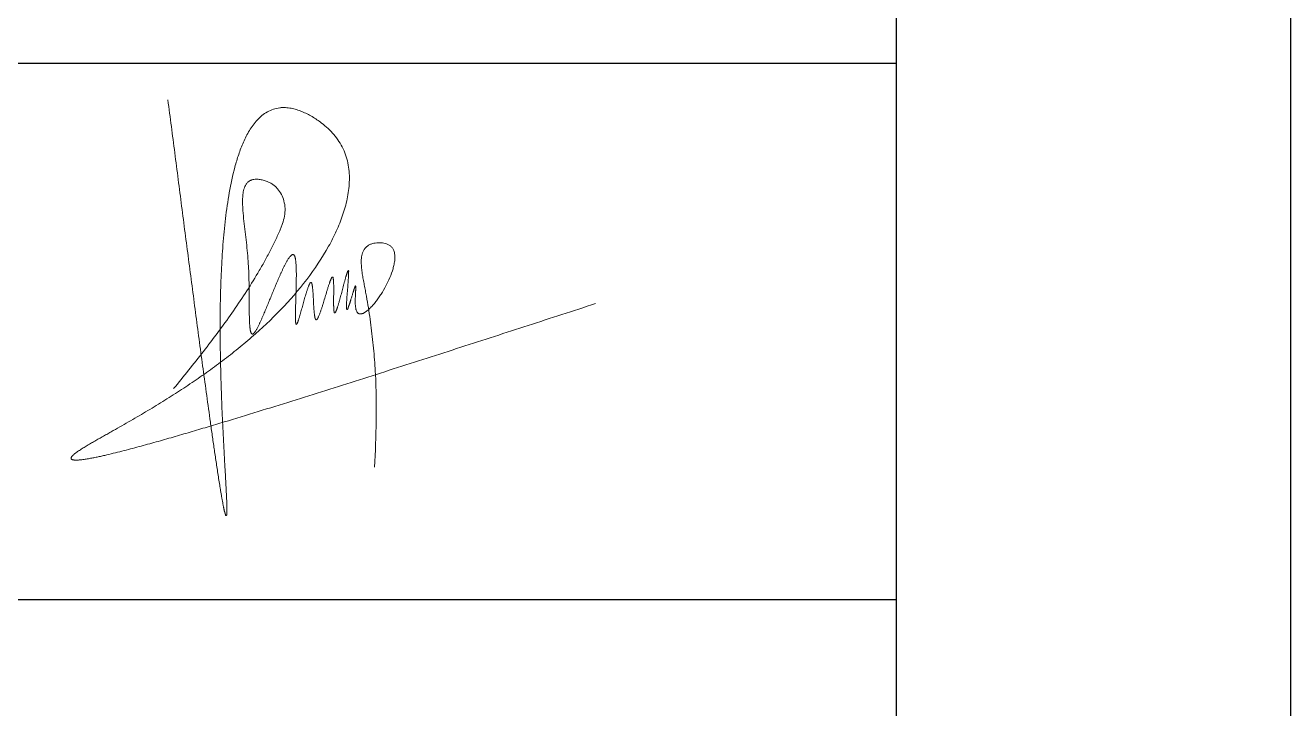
# Model space of a CAD drawing. Header units: millimetres. Extents: x 886808 to 1650903, y -1008069 to 230892.
# Drawn here: x 1071224 to 1074864, y -366545 to -364580 of the extents above; entities that cross this region are included whole.
import ezdxf

# ---------------------------------------------------------------- set-up
doc = ezdxf.new("R2010")
doc.units = ezdxf.units.MM
doc.layers.add('A-Wall', color=113, linetype='Continuous', lineweight=30)
doc.layers.add('G-ANNO-TTLB', color=6, linetype='Continuous', lineweight=18)
doc.layers.add('CUA', color=75, linetype='Continuous')
doc.layers.add('TUONG', color=1, linetype='Continuous')

msp = doc.modelspace()

# ---------------------------------------------------------------- linework, layer by layer
at = {"layer": 'A-Wall', "linetype": 'Continuous', "transparency": 33554636}
msp.add_line((1073729.1, -332639.1), (1073729.1, -377725), dxfattribs=at)
at = {"layer": 'CUA', "color": 4, "transparency": 33554636}
for p, q in [((1061942, -364689.3), (1073729.1, -364689.3)), ((1061942, -366230.5), (1073729.1, -366230.5))]:
    msp.add_line(p, q, dxfattribs=at)
at = {"layer": 'Defpoints', "transparency": 33554636}
msp.add_lwpolyline([(1007896.1, -378860), (1074864.1, -378860), (1074864.1, -331504.1), (1007896.1, -331504.1)], close=True, dxfattribs=at)
at = {"layer": 'G-ANNO-TTLB', "lineweight": 9, "transparency": 33554636}
for points, knots in [([(1071634.6, -364794.3), (1071641.2, -364845.3), (1071654.4, -364947.2), (1071674.1, -365100.1), (1071694, -365253), (1071710.7, -365380.4), (1071724.3, -365482.3), (1071734.5, -365558.7), (1071744.9, -365635.1), (1071753.7, -365698.7), (1071760.8, -365749.6), (1071766.3, -365787.8), (1071770.9, -365819.5), (1071774.7, -365845), (1071777.6, -365864), (1071780.6, -365883), (1071783.1, -365898.9), (1071785.2, -365911.6), (1071786.7, -365921.1), (1071788.4, -365930.6), (1071790, -365940.1), (1071791.4, -365948), (1071792.6, -365954.3), (1071793.5, -365959), (1071794.3, -365962.9), (1071795, -365966.1), (1071795.4, -365968.5), (1071795.9, -365970.9), (1071796.4, -365973.3), (1071796.9, -365975.6), (1071797.4, -365977.5), (1071797.9, -365979), (1071798.3, -365980.1), (1071798.6, -365981.2), (1071799, -365982.4), (1071799.3, -365983.5), (1071799.6, -365984.5), (1071799.7, -365985.3), (1071799.8, -365985.7), (1071799.9, -365986.1), (1071800, -365986.7), (1071800.1, -365987.3), (1071800.3, -365988), (1071800.5, -365988.5), (1071800.8, -365988.9), (1071801, -365989.2), (1071801.3, -365989.4), (1071801.6, -365989.5), (1071802, -365989.7), (1071802.4, -365989.7), (1071802.8, -365989.7), (1071803, -365989.6), (1071803.2, -365989.4), (1071803.4, -365989.1), (1071803.5, -365988.7), (1071803.6, -365988), (1071803.7, -365987.3), (1071803.7, -365986.6), (1071803.7, -365986.1), (1071803.7, -365985.7), (1071803.7, -365985.1), (1071803.7, -365984.4), (1071803.7, -365983.5), (1071803.8, -365982.5), (1071803.9, -365981), (1071804.1, -365979.2), (1071804.3, -365977), (1071804.3, -365974.6), (1071804.3, -365972.1), (1071804.3, -365969.7), (1071804.2, -365967.2), (1071804.2, -365964), (1071804.1, -365960), (1071803.9, -365953.8), (1071803.7, -365946), (1071803.3, -365936.5), (1071802.7, -365923.9), (1071801.9, -365908.3), (1071800.9, -365889.4), (1071799.8, -365870.6), (1071798.4, -365845.5), (1071796.7, -365814.1), (1071794.6, -365776.5), (1071792.7, -365738.8), (1071791, -365701.1), (1071788.9, -365650.9), (1071786.8, -365588.1), (1071785.2, -365512.6), (1071784.7, -365437.2), (1071785.5, -365361.8), (1071788, -365286.4), (1071792.5, -365211.1), (1071799.7, -365136), (1071810.3, -365061.3), (1071823.4, -364999.7), (1071837.7, -364951.5), (1071851.2, -364916.2), (1071868.2, -364882.4), (1071890.3, -364851.6), (1071914.7, -364831.1), (1071937.9, -364820.9), (1071951.6, -364817.9), (1071960.6, -364817), (1071966, -364816.7), (1071975.6, -364816.8), (1071989.1, -364818.4), (1072005, -364822.4), (1072020.4, -364828), (1072035.2, -364834.8), (1072054.3, -364845.3), (1072074.6, -364859.1), (1072095.4, -364876.7), (1072112.5, -364894.3), (1072127.2, -364913.8), (1072143.2, -364942.4), (1072155.3, -364981.7), (1072158, -365030.8), (1072151.4, -365079.5), (1072138.1, -365126.6), (1072119.7, -365172), (1072087.5, -365235.2), (1072035.7, -365312.6), (1071960.1, -365399.3), (1071890.3, -365464.9), (1071831.5, -365514), (1071786.1, -365549.2), (1071739.6, -365583), (1071692.3, -365615.5), (1071644.1, -365646.8), (1071603.4, -365672), (1071570.6, -365691.7), (1071545.8, -365706.2), (1071521, -365720.6), (1071496, -365734.9), (1071475.2, -365746.6), (1071458.5, -365756.1), (1071446, -365763.1), (1071433.5, -365770.2), (1071421.1, -365777.3), (1071410.7, -365783.3), (1071402.5, -365788.2), (1071394.7, -365792.8), (1071387.3, -365797.4), (1071380.1, -365802.1), (1071374.8, -365805.6), (1071370.5, -365808.7), (1071367.2, -365811.3), (1071364.7, -365813.4), (1071362.7, -365815.1), (1071361.2, -365816.6), (1071360.1, -365817.7), (1071359, -365818.9), (1071358.1, -365820.2), (1071357.2, -365821.5), (1071356.5, -365822.8), (1071356.2, -365823.8), (1071356.1, -365824.5), (1071356.1, -365825), (1071356.2, -365825.5), (1071356.5, -365826.4), (1071357.3, -365827.6), (1071358.6, -365828.5), (1071359.8, -365829), (1071360.9, -365829.3), (1071361.9, -365829.5), (1071363.3, -365829.7), (1071364.8, -365829.9), (1071366.4, -365830.1), (1071368.5, -365830.2), (1071371.2, -365830.2), (1071374.4, -365830.1), (1071377.6, -365829.9), (1071380.7, -365829.7), (1071385, -365829.3), (1071390.2, -365828.6), (1071396.5, -365827.7), (1071402.8, -365826.7), (1071409.1, -365825.6), (1071417.5, -365824.1), (1071427.9, -365822), (1071440.3, -365819.4), (1071456.9, -365815.6), (1071477.6, -365810.7), (1071502.3, -365804.5), (1071527, -365798.1), (1071559.8, -365789.3), (1071600.7, -365778), (1071649.8, -365764), (1071698.7, -365749.7), (1071747.6, -365735.2), (1071812.7, -365715.7), (1071893.9, -365690.8), (1071991.3, -365660.6), (1072088.5, -365630), (1072185.7, -365599.2), (1072315.2, -365557.9), (1072477, -365505.9), (1072671, -365443.1), (1072800.3, -365401.2), (1072864.9, -365380.2)], [0, 0, 0, 0, 1.008032, 2.016064, 3.024096, 4.032127, 4.536143, 5.040159, 5.544175, 6.048191, 6.300199, 6.552207, 6.804215, 6.930219, 7.056223, 7.182227, 7.308231, 7.371233, 7.434235, 7.497237, 7.560239, 7.623241, 7.654742, 7.686243, 7.717744, 7.733494, 7.749245, 7.764995, 7.780746, 7.796496, 7.812247, 7.820122, 7.827997, 7.835873, 7.843748, 7.851623, 7.859498, 7.863436, 7.865405, 7.867374, 7.871311, 7.875249, 7.879186, 7.883124, 7.887062, 7.889031, 7.890999, 7.892968, 7.894937, 7.898875, 7.900843, 7.902812, 7.904781, 7.90675, 7.910687, 7.914625, 7.918563, 7.9225, 7.924469, 7.926438, 7.930376, 7.934313, 7.938251, 7.946126, 7.954001, 7.969752, 7.985502, 8.001253, 8.017003, 8.032754, 8.048504, 8.064255, 8.095078, 8.125902, 8.187549, 8.249197, 8.310844, 8.434139, 8.557433, 8.680728, 8.804022, 9.050612, 9.297201, 9.54379, 9.790379, 10.036968, 10.530147, 11.023325, 11.516504, 12.009682, 12.50286, 12.996039, 13.489217, 13.982396, 14.475574, 14.722163, 14.968752, 15.215342, 15.461931, 15.70852, 15.831815, 15.955109, 15.981789, 16.008468, 16.061827, 16.168545, 16.275263, 16.381981, 16.488699, 16.595417, 16.808853, 16.968639, 17.128424, 17.28821, 17.447996, 17.767568, 18.08714, 18.406711, 18.726283, 19.045855, 19.365426, 20.116469, 20.867512, 21.618554, 21.994075, 22.369597, 22.745118, 23.120639, 23.49616, 23.871682, 24.059442, 24.247203, 24.434964, 24.622724, 24.810485, 24.904365, 24.998245, 25.092126, 25.186006, 25.279886, 25.326827, 25.373767, 25.457087, 25.498748, 25.540408, 25.582069, 25.602899, 25.623729, 25.644559, 25.654974, 25.665389, 25.675805, 25.68622, 25.696635, 25.70705, 25.712257, 25.717465, 25.720069, 25.722672, 25.72788, 25.738295, 25.74871, 25.759125, 25.764333, 25.76954, 25.779955, 25.790371, 25.800786, 25.811201, 25.832031, 25.852861, 25.873691, 25.894522, 25.915352, 25.957012, 25.998673, 26.040333, 26.081993, 26.123654, 26.206974, 26.290295, 26.373616, 26.540258, 26.706899, 26.873541, 27.040182, 27.373465, 27.706748, 28.040031, 28.373315, 28.706598, 29.373164, 30.03973, 30.706296, 31.372862, 32.039429, 33.372561, 34.705693, 36.038826, 36.038826, 36.038826, 36.038826]), ([(1071651.1, -365624.8), (1071679.8, -365589.3), (1071737.3, -365518.1), (1071806.1, -365426.8), (1071857.5, -365351.1), (1071887.7, -365302.6), (1071910.4, -365262.9), (1071926.7, -365232.7), (1071939.5, -365207.2), (1071949.4, -365186.5), (1071955, -365174.5), (1071958.6, -365165.8), (1071961.4, -365158.9), (1071965.8, -365146.8), (1071970.6, -365128.9), (1071972.5, -365106.7), (1071969.1, -365085.4), (1071961.6, -365066.1), (1071952.4, -365052.4), (1071943.1, -365042.9), (1071935.3, -365036.9), (1071926.7, -365031.9), (1071916.9, -365027.8), (1071906.1, -365024.6), (1071896.2, -365023), (1071888.2, -365022.7), (1071882.2, -365023.1), (1071877.3, -365024.2), (1071873.5, -365025.6), (1071869.3, -365027.5), (1071864.3, -365031.1), (1071859.3, -365037.1), (1071855.7, -365044), (1071852.3, -365053.7), (1071850.1, -365066.5), (1071849.3, -365081.9), (1071849.5, -365097.3), (1071850.7, -365117.9), (1071853.2, -365143.5), (1071856.9, -365174.2), (1071860.5, -365204.9), (1071863.7, -365235.6), (1071866, -365265), (1071867.3, -365293), (1071868, -365319.7), (1071868.3, -365341.9), (1071868.4, -365359.7), (1071868.5, -365373.1), (1071868.6, -365386.4), (1071868.6, -365399.8), (1071868.8, -365413.1), (1071869, -365424.2), (1071869.4, -365433.1), (1071869.7, -365438.6), (1071870, -365443.1), (1071870.3, -365446.4), (1071870.6, -365449.7), (1071871, -365453), (1071871.4, -365455.8), (1071871.9, -365458), (1071872.2, -365459.6), (1071872.7, -365461.2), (1071873.1, -365462.5), (1071873.5, -365463.6), (1071873.9, -365464.6), (1071874.6, -365465.8), (1071875.5, -365466.9), (1071876.5, -365467.5), (1071877.3, -365467.8), (1071878.1, -365467.8), (1071878.9, -365467.6), (1071879.7, -365467.3), (1071880.7, -365466.7), (1071881.5, -365465.9), (1071882.3, -365465.1), (1071883, -365464.3), (1071883.9, -365463.2), (1071885, -365461.8), (1071886.1, -365460.2), (1071887.6, -365458), (1071889.3, -365455.1), (1071891.3, -365451.5), (1071893.1, -365447.9), (1071895, -365444.3), (1071897.4, -365439.4), (1071900.2, -365433.3), (1071903.6, -365425.9), (1071906.9, -365418.5), (1071910.1, -365411), (1071914.3, -365401.1), (1071919.5, -365388.6), (1071925.7, -365373.6), (1071931.9, -365358.6), (1071938, -365343.6), (1071944.3, -365328.6), (1071950.6, -365313.6), (1071956, -365301.2), (1071960.4, -365291.4), (1071963.8, -365284), (1071967.3, -365276.7), (1071971, -365269.4), (1071974.1, -365263.4), (1071976.8, -365258.7), (1071978.8, -365255.2), (1071981, -365251.8), (1071983.3, -365248.4), (1071985.3, -365245.7), (1071987.1, -365243.7), (1071988.5, -365242.2), (1071989.8, -365241.1), (1071990.9, -365240.4), (1071991.8, -365239.8), (1071992.6, -365239.5), (1071993.3, -365239.3), (1071993.8, -365239.3), (1071994.3, -365239.3), (1071995, -365239.3), (1071995.8, -365239.6), (1071996.7, -365240.1), (1071997.5, -365240.8), (1071998.1, -365241.6), (1071998.6, -365242.5), (1071999.1, -365243.4), (1071999.6, -365244.7), (1072000.1, -365246.1), (1072000.6, -365247.8), (1072001.1, -365249.8), (1072001.6, -365252.4), (1072002.1, -365255.5), (1072002.6, -365259.6), (1072003.1, -365264.9), (1072003.5, -365271.1), (1072003.8, -365277.4), (1072003.9, -365283.7), (1072004, -365289.9), (1072004.1, -365298.3), (1072004, -365308.8), (1072003.8, -365325.5), (1072003.3, -365342.3), (1072002.8, -365359), (1072002.4, -365371.5), (1072002.1, -365382), (1072001.8, -365390.4), (1072001.6, -365396.7), (1072001.5, -365402.9), (1072001.4, -365409.2), (1072001.4, -365415.5), (1072001.4, -365420.7), (1072001.5, -365424.4), (1072001.5, -365426.5), (1072001.6, -365428.1), (1072001.6, -365429.7), (1072001.7, -365431), (1072001.8, -365432), (1072002, -365433), (1072002.1, -365433.9), (1072002.3, -365435), (1072002.4, -365435.6), (1072002.4, -365436.2), (1072002.5, -365436.6), (1072002.5, -365437), (1072002.6, -365437.6), (1072002.7, -365438.3), (1072002.9, -365439.1), (1072003.4, -365439.7), (1072004.1, -365439.9), (1072004.6, -365439.9), (1072004.8, -365439.8), (1072005.1, -365439.7), (1072005.3, -365439.6), (1072005.6, -365439.3), (1072005.8, -365439), (1072006.1, -365438.5), (1072006.3, -365438), (1072006.5, -365437.4), (1072006.7, -365436.9), (1072007, -365436.2), (1072007.3, -365435.5), (1072007.6, -365434.7), (1072008, -365433.8), (1072008.4, -365432.9), (1072008.7, -365432.1), (1072009.2, -365430.9), (1072009.8, -365429.3), (1072010.6, -365426.8), (1072011.6, -365423.5), (1072012.7, -365419.6), (1072013.9, -365415.8), (1072015.4, -365410.7), (1072017.2, -365404.2), (1072019.3, -365396.5), (1072021.4, -365388.7), (1072023.5, -365381), (1072025.7, -365373.3), (1072027.8, -365365.5), (1072030.1, -365357.8), (1072032, -365351.4), (1072033.6, -365346.3), (1072034.8, -365342.5), (1072036.1, -365338.7), (1072037.4, -365334.8), (1072038.5, -365331.7), (1072039.6, -365329.3), (1072040.4, -365327.5), (1072041.1, -365326), (1072041.7, -365324.8), (1072042.1, -365324), (1072042.3, -365323.3), (1072042.6, -365322.7), (1072043, -365321.9), (1072043.5, -365321.1), (1072043.9, -365320.6), (1072044.3, -365320.3), (1072044.7, -365320.1), (1072045.4, -365319.9), (1072046.3, -365319.8), (1072047.3, -365320), (1072048, -365320.7), (1072048.4, -365321.6), (1072048.7, -365322.7), (1072048.9, -365323.8), (1072049.1, -365324.8), (1072049.3, -365325.7), (1072049.5, -365326.9), (1072049.8, -365328.3), (1072050.1, -365329.9), (1072050.5, -365332.1), (1072050.8, -365335), (1072051.1, -365338.5), (1072051.4, -365342), (1072051.7, -365345.5), (1072052, -365348.9), (1072052.3, -365353.6), (1072052.6, -365359.4), (1072053, -365366.3), (1072053.3, -365373.3), (1072053.7, -365380.2), (1072054, -365387.2), (1072054.5, -365394.1), (1072054.9, -365399.9), (1072055.3, -365404.5), (1072055.6, -365408), (1072056, -365411.5), (1072056.5, -365414.4), (1072056.8, -365416.7), (1072057.1, -365418.3), (1072057.4, -365419.9), (1072057.8, -365421.3), (1072058.1, -365422.4), (1072058.4, -365423.3), (1072058.7, -365424.2), (1072059.1, -365425.1), (1072059.6, -365425.8), (1072059.9, -365426.3), (1072060.2, -365426.5), (1072060.5, -365426.7), (1072060.8, -365426.7), (1072061, -365426.8), (1072061.3, -365426.7), (1072061.9, -365426.6), (1072062.6, -365426.2), (1072063.6, -365425.4), (1072064.7, -365424.2), (1072065.4, -365423), (1072065.9, -365422), (1072066.3, -365421.2), (1072066.7, -365420.3), (1072067.3, -365419), (1072068.3, -365416.7), (1072069.8, -365413.5), (1072071.4, -365409.5), (1072072.8, -365405.5), (1072074.2, -365401.5), (1072075.6, -365397.5), (1072076.9, -365393.4), (1072078.7, -365388), (1072080.8, -365381.2), (1072083.3, -365373.1), (1072085.7, -365364.9), (1072088.2, -365356.8), (1072090.6, -365348.6), (1072092.7, -365341.8), (1072094.4, -365336.4), (1072095.7, -365332.4), (1072097, -365328.3), (1072098.3, -365324.2), (1072099.4, -365320.9), (1072100.4, -365318.2), (1072101.2, -365316.2), (1072102, -365314.3), (1072102.7, -365312.7), (1072103.3, -365311.4), (1072103.7, -365310.4), (1072104, -365309.6), (1072104.3, -365308.9), (1072104.5, -365308.2), (1072104.8, -365307.3), (1072105.3, -365306.3), (1072105.9, -365305.4), (1072107, -365304.5), (1072108.7, -365304), (1072109.6, -365304.8), (1072109.9, -365305.9), (1072110.1, -365306.9), (1072110.1, -365307.8), (1072110.2, -365308.4), (1072110.3, -365309), (1072110.4, -365309.8), (1072110.5, -365311.1), (1072110.7, -365312.8), (1072110.9, -365314.6), (1072111.1, -365316.3), (1072111.2, -365317.9), (1072111.3, -365319.6), (1072111.3, -365321.8), (1072111.4, -365324.7), (1072111.5, -365328.1), (1072111.5, -365331.4), (1072111.5, -365335.8), (1072111.5, -365341.4), (1072111.5, -365348), (1072111.4, -365354.7), (1072111.4, -365361.4), (1072111.3, -365368.1), (1072111.3, -365374.7), (1072111.3, -365380.2), (1072111.4, -365384.7), (1072111.4, -365388.1), (1072111.5, -365391.5), (1072111.6, -365394.3), (1072111.8, -365396.5), (1072111.9, -365398), (1072112, -365399.5), (1072112.2, -365400.8), (1072112.3, -365401.9), (1072112.5, -365402.8), (1072112.6, -365403.6), (1072112.7, -365404.3), (1072112.8, -365405), (1072113, -365405.8), (1072113.3, -365406.6), (1072113.6, -365407), (1072113.8, -365407.1), (1072114, -365407.2), (1072114.2, -365407.2), (1072114.5, -365407.2), (1072114.9, -365407), (1072115.4, -365406.7), (1072116.3, -365405.9), (1072117.2, -365404.8), (1072117.7, -365403.5), (1072118.1, -365402.5), (1072118.4, -365401.7), (1072118.6, -365401), (1072119, -365399.9), (1072119.7, -365398.1), (1072120.5, -365395.9), (1072121.4, -365393.5), (1072122.4, -365390.9), (1072123.4, -365387.6), (1072124.6, -365383.7), (1072125.8, -365379.7), (1072126.9, -365375.7), (1072128.5, -365370.4), (1072130.3, -365363.8), (1072132.5, -365355.8), (1072134.6, -365347.7), (1072136.7, -365339.7), (1072138.9, -365331.7), (1072140.6, -365325), (1072142, -365319.7), (1072143.1, -365315.7), (1072144.3, -365311.7), (1072145.4, -365307.7), (1072146.2, -365304.3), (1072147, -365301.7), (1072147.6, -365299.7), (1072148.1, -365298), (1072148.5, -365296.8), (1072149, -365295.5), (1072149.6, -365293.9), (1072150.3, -365292), (1072150.8, -365290.3), (1072151, -365288.8), (1072151.2, -365287.9), (1072151.5, -365287.2), (1072151.7, -365286.8), (1072152, -365286.3), (1072152.3, -365286.1), (1072152.6, -365285.9), (1072153, -365285.7), (1072153.4, -365285.5), (1072153.9, -365285.5), (1072154.3, -365285.7), (1072154.5, -365286), (1072154.6, -365286.5), (1072154.6, -365287), (1072154.6, -365287.9), (1072154.5, -365288.8), (1072154.4, -365289.7), (1072154.3, -365290.6), (1072154.2, -365291.6), (1072154.2, -365292.7), (1072154.2, -365293.7), (1072154.2, -365294.9), (1072154.3, -365296.1), (1072154.3, -365297.4), (1072154.3, -365298.7), (1072154.3, -365300.4), (1072154.1, -365303), (1072153.8, -365306.2), (1072153.6, -365309.9), (1072153.3, -365313.4), (1072153, -365318.2), (1072152.5, -365324.1), (1072151.8, -365333.7), (1072151, -365343.3), (1072150.2, -365352.9), (1072149.7, -365360.1), (1072149.3, -365366), (1072149, -365370.8), (1072148.8, -365374.4), (1072148.6, -365378.1), (1072148.4, -365381.2), (1072148.4, -365383.5), (1072148.4, -365385.2), (1072148.5, -365386.8), (1072148.6, -365388.5), (1072148.6, -365390), (1072148.6, -365391.3), (1072148.6, -365392.2), (1072148.5, -365392.9), (1072148.4, -365393.7), (1072148.4, -365394.6), (1072148.4, -365395.7), (1072148.6, -365396.3), (1072148.9, -365396.7), (1072149.4, -365396.9), (1072150.2, -365397), (1072150.9, -365396.7), (1072151.4, -365396.4), (1072151.9, -365396), (1072152.3, -365395.4), (1072152.6, -365394.5), (1072152.9, -365393.6), (1072153.1, -365392.8), (1072153.2, -365392.1), (1072153.4, -365391.5), (1072153.6, -365390.7), (1072153.8, -365389.8), (1072154.2, -365388.6), (1072154.7, -365387.3), (1072155.4, -365385.6), (1072156.1, -365384), (1072156.7, -365382.4), (1072157.3, -365380.7), (1072157.9, -365378.8), (1072158.5, -365376.8), (1072159.2, -365374.5), (1072159.9, -365372.3), (1072160.7, -365369.3), (1072161.9, -365365.6), (1072163.2, -365361.2), (1072164.6, -365356.9), (1072165.9, -365352.5), (1072167, -365348.6), (1072168, -365345.5), (1072168.7, -365343.3), (1072169.3, -365341.1), (1072170, -365339.1), (1072170.6, -365337.6), (1072171.1, -365336.3), (1072171.5, -365335.3), (1072171.9, -365334.1), (1072172.3, -365332.9), (1072172.6, -365331.9), (1072172.8, -365331.1), (1072173.1, -365330.3), (1072173.4, -365329.7), (1072173.6, -365329.3), (1072173.8, -365329.1), (1072174, -365329), (1072174.1, -365329), (1072174.2, -365329.1), (1072174.3, -365329.2), (1072174.4, -365329.3), (1072174.6, -365329.6), (1072174.8, -365330.2), (1072175.1, -365331), (1072175.3, -365332.1), (1072175.3, -365333.2), (1072175.2, -365334.3), (1072175.1, -365335.3), (1072175, -365336), (1072174.9, -365336.7), (1072174.8, -365337.7), (1072174.7, -365339.2), (1072174.7, -365341.2), (1072174.7, -365343.5), (1072174.6, -365346.6), (1072174.4, -365350.4), (1072174.1, -365354.9), (1072173.9, -365359.3), (1072173.7, -365363.7), (1072173.6, -365368.1), (1072173.6, -365372.6), (1072173.6, -365378.5), (1072173.8, -365384.4), (1072174.4, -365390.3), (1072174.9, -365393.9), (1072175.5, -365396.8), (1072176.3, -365399.7), (1072177.3, -365402.4), (1072178.8, -365405), (1072180.3, -365406.8), (1072181.7, -365408), (1072182.9, -365408.8), (1072184.3, -365409.4), (1072186.1, -365409.9), (1072188.3, -365410.1), (1072190.5, -365410), (1072192.5, -365409.5), (1072194.3, -365408.9), (1072196.4, -365408.1), (1072198.9, -365406.9), (1072201.8, -365405.2), (1072205.5, -365402.7), (1072209.9, -365399.2), (1072216.5, -365393.2), (1072224.2, -365385.1), (1072232.7, -365374.7), (1072240.6, -365363.9), (1072250.6, -365349), (1072261.8, -365329.7), (1072273.5, -365305.5), (1072281.2, -365284.5), (1072285.5, -365267.2), (1072287.5, -365253.9), (1072287.7, -365240.5), (1072285.6, -365230.2), (1072282.5, -365223.7), (1072280.3, -365220.2), (1072277.6, -365217.1), (1072274.5, -365214.3), (1072271.1, -365212), (1072266.2, -365209.5), (1072259.7, -365207.2), (1072251.6, -365205.6), (1072243.4, -365205), (1072235.2, -365205.4), (1072227.1, -365206.7), (1072219.2, -365208.9), (1072211.8, -365212.3), (1072205.2, -365217.1), (1072199.9, -365223.2), (1072195.9, -365230.3), (1072193.3, -365238), (1072191.7, -365246), (1072190.6, -365256.7), (1072190.8, -365270.2), (1072192.5, -365286.4), (1072195, -365302.3), (1072197.9, -365318.4), (1072201.1, -365334.7), (1072205.2, -365356.6), (1072211.9, -365395), (1072220, -365450.1), (1072227.2, -365516.6), (1072233.5, -365605.6), (1072234.8, -365717.1), (1072231.2, -365806.2), (1072229.3, -365850.7)], [0, 0, 0, 0, 0.896928, 1.793857, 2.242321, 2.690785, 2.915017, 3.139249, 3.363482, 3.475598, 3.587714, 3.623948, 3.660183, 3.732652, 3.87759, 4.022529, 4.167467, 4.296661, 4.425855, 4.490452, 4.555049, 4.619646, 4.684243, 4.762728, 4.841213, 4.880455, 4.919697, 4.95894, 4.978561, 4.998182, 5.048668, 5.099154, 5.14964, 5.200127, 5.301099, 5.402071, 5.503043, 5.604015, 5.805959, 6.007904, 6.209848, 6.411792, 6.613737, 6.788186, 6.962635, 7.137085, 7.224309, 7.311534, 7.398759, 7.485983, 7.573208, 7.660433, 7.704045, 7.747657, 7.769463, 7.79127, 7.813076, 7.834882, 7.856688, 7.867591, 7.878494, 7.889397, 7.9003, 7.905752, 7.911204, 7.922107, 7.93301, 7.938461, 7.943913, 7.949364, 7.954816, 7.960267, 7.965719, 7.976622, 7.982074, 7.987525, 7.998428, 8.009331, 8.022597, 8.035864, 8.062396, 8.088928, 8.11546, 8.141992, 8.168525, 8.221589, 8.274653, 8.327718, 8.380782, 8.433847, 8.539975, 8.646104, 8.752233, 8.858362, 8.964491, 9.070619, 9.176748, 9.229812, 9.282877, 9.335941, 9.389006, 9.44207, 9.468602, 9.495134, 9.521667, 9.548199, 9.574731, 9.587997, 9.601263, 9.614529, 9.621162, 9.627795, 9.634429, 9.637745, 9.641062, 9.644378, 9.647695, 9.654328, 9.660961, 9.667594, 9.674227, 9.68086, 9.687493, 9.694126, 9.707392, 9.717655, 9.727918, 9.748444, 9.76897, 9.789496, 9.830547, 9.871599, 9.912651, 9.953703, 9.994755, 10.035806, 10.11791, 10.200013, 10.364221, 10.446324, 10.528428, 10.610531, 10.651583, 10.692635, 10.733687, 10.774738, 10.81579, 10.856842, 10.877368, 10.887631, 10.897894, 10.908157, 10.91842, 10.923551, 10.928682, 10.938945, 10.944077, 10.949208, 10.951774, 10.95434, 10.956906, 10.959471, 10.964603, 10.969734, 10.974866, 10.979997, 10.982563, 10.983846, 10.985129, 10.987694, 10.99026, 10.992826, 10.995392, 11.000523, 11.003089, 11.005655, 11.010786, 11.015918, 11.021049, 11.027611, 11.034173, 11.040736, 11.047298, 11.060422, 11.073546, 11.099795, 11.126044, 11.152293, 11.178542, 11.231039, 11.283537, 11.336034, 11.388532, 11.441029, 11.493527, 11.546024, 11.598522, 11.62477, 11.651019, 11.677268, 11.703517, 11.729765, 11.74289, 11.756014, 11.769139, 11.775701, 11.782263, 11.785544, 11.788825, 11.795387, 11.801949, 11.805231, 11.808512, 11.811793, 11.815074, 11.821636, 11.828198, 11.83476, 11.841323, 11.847885, 11.854447, 11.861009, 11.866699, 11.872388, 11.883767, 11.895147, 11.906526, 11.929284, 11.952042, 11.9748, 11.997559, 12.020317, 12.043075, 12.088592, 12.134108, 12.179625, 12.225141, 12.270658, 12.316174, 12.361691, 12.384449, 12.407207, 12.429966, 12.452724, 12.464103, 12.475482, 12.486861, 12.49824, 12.50393, 12.50962, 12.515309, 12.520999, 12.526688, 12.529533, 12.532378, 12.535223, 12.536645, 12.538067, 12.540912, 12.543757, 12.549447, 12.555136, 12.566515, 12.577894, 12.583584, 12.589274, 12.596235, 12.603196, 12.617118, 12.644962, 12.672807, 12.700651, 12.728495, 12.75634, 12.784184, 12.812028, 12.867717, 12.923406, 12.979095, 13.034783, 13.090472, 13.146161, 13.174005, 13.20185, 13.229694, 13.257538, 13.285383, 13.299305, 13.313227, 13.327149, 13.341072, 13.348033, 13.354994, 13.361955, 13.365435, 13.368916, 13.375877, 13.382838, 13.389799, 13.39676, 13.410682, 13.417644, 13.424605, 13.431566, 13.435046, 13.438527, 13.442007, 13.445488, 13.452449, 13.466371, 13.480293, 13.491199, 13.502104, 13.51301, 13.523915, 13.545726, 13.567537, 13.589348, 13.611159, 13.65478, 13.698402, 13.742024, 13.785646, 13.829268, 13.872889, 13.916511, 13.938322, 13.960133, 13.981944, 14.003755, 14.01466, 14.025566, 14.036471, 14.047376, 14.052829, 14.058282, 14.063735, 14.066461, 14.069187, 14.07464, 14.080093, 14.082819, 14.085545, 14.086909, 14.088272, 14.090998, 14.093725, 14.096451, 14.101904, 14.112809, 14.123715, 14.129167, 14.13462, 14.140073, 14.145525, 14.156431, 14.178242, 14.191793, 14.205344, 14.232446, 14.259548, 14.28665, 14.313752, 14.340854, 14.395059, 14.449263, 14.503467, 14.557671, 14.611875, 14.66608, 14.693182, 14.720284, 14.747386, 14.774488, 14.80159, 14.815141, 14.828692, 14.842243, 14.849019, 14.855794, 14.869345, 14.882897, 14.896448, 14.903223, 14.909999, 14.913386, 14.916774, 14.920162, 14.92355, 14.925244, 14.926937, 14.930325, 14.933713, 14.937101, 14.940489, 14.943876, 14.947264, 14.950652, 14.957427, 14.960815, 14.964203, 14.970978, 14.977754, 14.984529, 14.991305, 15.004856, 15.011632, 15.018407, 15.031958, 15.045509, 15.069049, 15.092589, 15.116129, 15.139669, 15.186749, 15.233829, 15.327989, 15.375069, 15.422149, 15.469229, 15.492769, 15.516309, 15.53985, 15.56339, 15.57516, 15.58693, 15.5987, 15.61047, 15.62224, 15.628125, 15.63401, 15.636952, 15.639895, 15.64578, 15.651665, 15.65755, 15.660492, 15.663435, 15.66932, 15.675205, 15.678147, 15.68109, 15.686975, 15.69286, 15.698745, 15.70463, 15.707572, 15.710515, 15.7164, 15.722285, 15.72817, 15.73994, 15.75171, 15.76348, 15.77525, 15.78702, 15.79879, 15.813925, 15.829061, 15.844196, 15.859332, 15.889603, 15.919874, 15.950145, 15.980417, 16.010688, 16.025823, 16.040959, 16.056094, 16.07123, 16.086366, 16.093933, 16.101501, 16.109069, 16.116637, 16.120421, 16.124205, 16.127988, 16.131772, 16.135556, 16.137448, 16.13934, 16.141232, 16.142178, 16.143124, 16.145016, 16.146908, 16.150692, 16.154476, 16.162043, 16.169611, 16.177179, 16.184747, 16.188531, 16.192315, 16.199882, 16.20745, 16.222586, 16.237721, 16.252857, 16.283128, 16.312072, 16.341017, 16.369961, 16.398905, 16.427849, 16.456794, 16.514682, 16.543627, 16.572571, 16.587043, 16.601515, 16.630459, 16.644932, 16.659404, 16.673876, 16.681112, 16.688348, 16.70282, 16.717292, 16.731764, 16.746237, 16.75719, 16.768144, 16.790051, 16.811958, 16.833865, 16.87768, 16.921494, 17.009123, 17.096751, 17.18438, 17.272009, 17.447266, 17.622524, 17.797781, 17.88541, 17.973039, 18.060667, 18.148296, 18.17517, 18.202044, 18.228918, 18.255791, 18.282665, 18.309539, 18.363287, 18.417034, 18.470782, 18.52453, 18.578277, 18.631179, 18.684081, 18.736983, 18.789884, 18.842786, 18.895688, 18.948589, 19.001491, 19.107295, 19.213098, 19.318902, 19.424705, 19.533997, 19.643288, 19.861871, 20.299037, 20.736204, 21.17337, 22.047702, 22.922035, 22.922035, 22.922035, 22.922035])]:
    msp.add_open_spline(points, degree=3, knots=knots, dxfattribs=at)
at = {"layer": 'TUONG', "transparency": 33554636}
msp.add_line((1073729.1, -332639.1), (1073729.1, -377725), dxfattribs=at)

doc.saveas('drawing.dxf')
